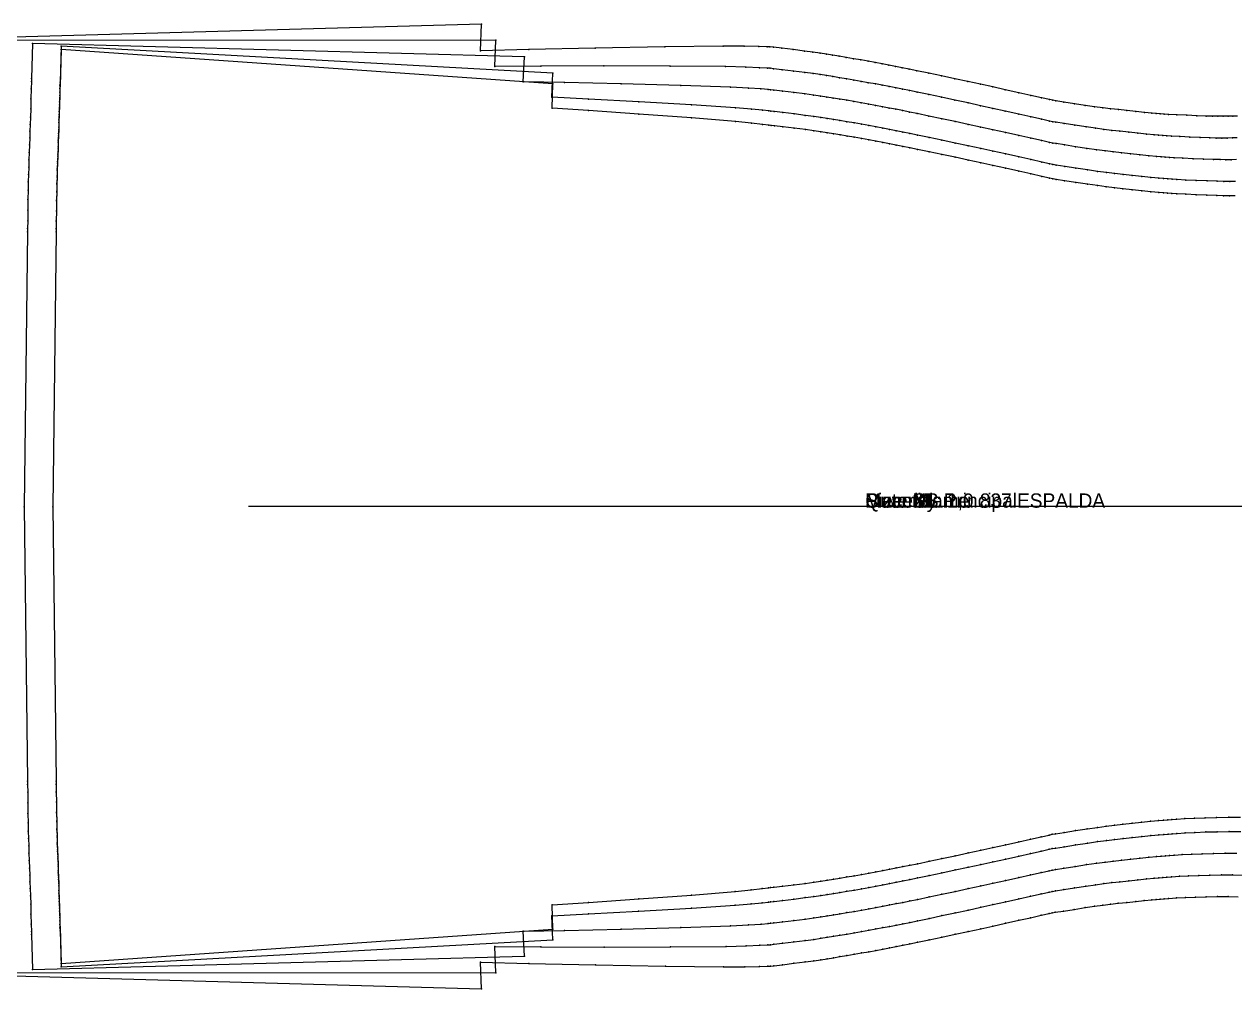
# Model space of a CAD drawing. Extents: x 50 to 2594, y 47 to 2136.
# Drawn here: x 898 to 1746, y 1460 to 2136 of the extents above; entities that cross this region are included whole.
import ezdxf

# ---------------------------------------------------------------- set-up
doc = ezdxf.new("R2010")
doc.units = 0

# ---------------------------------------------------------------- blocks, each defined once
blk = doc.blocks.new('837.ESPALDA_XS')
at = {"layer": '1'}
blk.add_lwpolyline([(1746.046, 2015.523), (1742.167, 2015.51), (1737.957, 2015.537), (1733.234, 2015.623), (1726.195, 2015.84), (1718.693, 2016.145), (1711.446, 2016.492), (1705.172, 2016.837), (1701.771, 2017.051), (1698.776, 2017.268), (1695.828, 2017.514), (1692.572, 2017.813), (1687.008, 2018.353), (1680.629, 2018.998), (1673.947, 2019.694), (1667.476, 2020.391), (1661.56, 2021.058), (1655.816, 2021.758), (1649.697, 2022.572), (1642.654, 2023.586), (1634.542, 2024.815), (1626.657, 2026.042), (1620.688, 2026.985), (1618.323, 2027.362), (1616.15, 2027.846), (1610.558, 2029.093), (1602.933, 2030.792), (1594.661, 2032.634), (1585.187, 2034.74), (1576.397, 2036.686), (1567.867, 2038.56), (1559.17, 2040.452), (1550.019, 2042.421), (1540.73, 2044.399), (1531.757, 2046.29), (1523.552, 2047.994), (1518.179, 2049.092), (1513.269, 2050.079), (1508.615, 2050.999), (1504.011, 2051.894), (1499.289, 2052.801), (1494.434, 2053.719), (1489.471, 2054.637), (1484.423, 2055.545), (1479.324, 2056.436), (1474.272, 2057.295), (1469.375, 2058.113), (1464.743, 2058.876), (1460.389, 2059.584), (1455.958, 2060.273), (1450.999, 2060.992), (1445.063, 2061.787), (1437.205, 2062.772), (1429.382, 2063.715), (1423.379, 2064.423), (1420.981, 2064.702), (1419.558, 2064.904), (1415.124, 2065.469), (1407.429, 2066.331), (1396.225, 2067.427), (1365.397, 2069.966), (1328.459, 2072.681), (1293.274, 2075.122), (1267.709, 2076.833), (1268.242, 2093.786), (923.781, 2118.043), (923.061, 2092.543), (923.007, 2090.58), (922.869, 2085.629), (922.682, 2079.102), (922.481, 2072.408), (922.297, 2066.75), (922.126, 2061.896), (921.961, 2057.45), (921.795, 2053.017), (921.622, 2048.272), (921.449, 2043.311), (921.281, 2038.305), (921.124, 2033.422), (920.977, 2028.517), (920.846, 2023.544), (920.724, 2018.111), (920.606, 2011.827), (920.492, 2004.629), (920.391, 1997.665), (920.32, 1992.407), (920.293, 1990.328), (917.996, 1797.617), (920.293, 1605.361), (920.32, 1603.282), (920.391, 1598.024), (920.492, 1591.06), (920.606, 1583.862), (920.724, 1577.578), (920.846, 1572.145), (920.977, 1567.172), (921.124, 1562.267), (921.281, 1557.384), (921.449, 1552.378), (921.622, 1547.417), (921.795, 1542.672), (921.961, 1538.239), (922.126, 1533.793), (922.297, 1528.939), (922.481, 1523.281), (922.682, 1516.587), (922.869, 1510.06), (923.007, 1505.109), (923.061, 1503.146), (923.781, 1477.646), (1268.242, 1501.903), (1267.708, 1518.856), (1293.245, 1520.564), (1328.381, 1522.999), (1365.248, 1525.706), (1395.982, 1528.232), (1407.129, 1529.321), (1414.771, 1530.176), (1419.167, 1530.735), (1420.574, 1530.935), (1422.998, 1531.217), (1429.064, 1531.933), (1436.964, 1532.885), (1444.891, 1533.877), (1450.867, 1534.678), (1455.848, 1535.399), (1460.289, 1536.089), (1464.646, 1536.797), (1469.282, 1537.561), (1474.181, 1538.379), (1479.236, 1539.239), (1484.339, 1540.129), (1489.39, 1541.039), (1494.357, 1541.957), (1499.214, 1542.875), (1503.939, 1543.782), (1508.546, 1544.679), (1513.203, 1545.598), (1518.116, 1546.586), (1523.493, 1547.684), (1531.702, 1549.39), (1540.682, 1551.281), (1549.976, 1553.26), (1559.133, 1555.23), (1567.833, 1557.123), (1576.353, 1558.995), (1585.106, 1560.933), (1594.504, 1563.025), (1602.681, 1564.849), (1610.204, 1566.528), (1615.714, 1567.759), (1617.853, 1568.237), (1620.251, 1568.622), (1626.302, 1569.583), (1634.289, 1570.834), (1642.496, 1572.084), (1649.605, 1573.111), (1655.757, 1573.934), (1661.504, 1574.637), (1667.397, 1575.306), (1673.824, 1576.004), (1680.465, 1576.702), (1686.836, 1577.348), (1692.453, 1577.889), (1695.788, 1578.188), (1698.801, 1578.434), (1701.788, 1578.652), (1705.047, 1578.868), (1710.842, 1579.219), (1717.629, 1579.572), (1725.135, 1579.88), (1733.085, 1580.093), (1741.522, 1580.18), (1749.704, 1580.154)], dxfattribs=at)
at = {"layer": '2'}
for p in [(923.781, 2118.043), (923.061, 2092.543), (1268.242, 2093.786), (1267.709, 2076.833), (1420.981, 2064.702), (1618.323, 2027.362), (920.293, 1990.328), (917.996, 1797.617), (920.293, 1605.361), (1617.853, 1568.237), (1420.574, 1530.935), (1267.708, 1518.856), (923.061, 1503.146), (1268.242, 1501.903), (923.781, 1477.646)]:
    blk.add_point(p, dxfattribs=at)
at = {"layer": '3'}
for p in [(923.007, 2090.58), (922.682, 2079.102), (922.869, 2085.629), (922.481, 2072.408), (1293.274, 2075.122), (1328.459, 2072.681), (1365.397, 2069.966), (922.126, 2061.896), (922.297, 2066.75), (1396.225, 2067.427), (1407.429, 2066.331), (1415.124, 2065.469), (1419.558, 2064.904), (1423.379, 2064.423), (1429.382, 2063.715), (1437.205, 2062.772), (1445.063, 2061.787), (1450.999, 2060.992), (921.795, 2053.017), (921.961, 2057.45), (1455.958, 2060.273), (1460.389, 2059.584), (1464.743, 2058.876), (1469.375, 2058.113), (1474.272, 2057.295), (1479.324, 2056.436), (1484.423, 2055.545), (1489.471, 2054.637), (1494.434, 2053.719), (1499.289, 2052.801), (1504.011, 2051.894), (921.622, 2048.272), (1508.615, 2050.999), (1513.269, 2050.079), (1518.179, 2049.092), (1523.552, 2047.994), (1531.757, 2046.29), (1540.73, 2044.399), (921.281, 2038.305), (921.449, 2043.311), (1550.019, 2042.421), (1559.17, 2040.452), (1567.867, 2038.56), (1576.397, 2036.686), (920.977, 2028.517), (921.124, 2033.422), (1585.187, 2034.74), (1594.661, 2032.634), (1602.933, 2030.792), (1610.558, 2029.093), (1616.15, 2027.846), (1620.688, 2026.985), (920.724, 2018.111), (920.846, 2023.544), (1626.657, 2026.042), (1634.542, 2024.815), (1642.654, 2023.586), (1649.697, 2022.572), (1655.816, 2021.758), (1661.56, 2021.058), (1667.476, 2020.391), (1673.947, 2019.694), (1680.629, 2018.998), (1687.008, 2018.353), (920.606, 2011.827), (1692.572, 2017.813), (1695.828, 2017.514), (1698.776, 2017.268), (1701.771, 2017.051), (1705.172, 2016.837), (1711.446, 2016.492), (1718.693, 2016.145), (1726.195, 2015.84), (1733.234, 2015.623), (1737.957, 2015.537), (1742.167, 2015.51), (920.492, 2004.629), (920.391, 1997.665), (920.32, 1992.407), (920.32, 1603.282), (920.391, 1598.024), (920.492, 1591.06), (920.606, 1583.862), (920.724, 1577.578), (1686.836, 1577.348), (1692.453, 1577.889), (1695.788, 1578.188), (1698.801, 1578.434), (1701.788, 1578.652), (1705.047, 1578.868), (1710.842, 1579.219), (1717.629, 1579.572), (1725.135, 1579.88), (1733.085, 1580.093), (1741.522, 1580.18), (920.846, 1572.145), (1620.251, 1568.622), (1626.302, 1569.583), (1634.289, 1570.834), (1642.496, 1572.084), (1649.605, 1573.111), (1655.757, 1573.934), (1661.504, 1574.637), (1667.397, 1575.306), (1673.824, 1576.004), (1680.465, 1576.702), (920.977, 1567.172), (921.124, 1562.267), (1585.106, 1560.933), (1594.504, 1563.025), (1602.681, 1564.849), (1610.204, 1566.528), (1615.714, 1567.759), (921.281, 1557.384), (921.449, 1552.378), (1549.976, 1553.26), (1559.133, 1555.23), (1567.833, 1557.123), (1576.353, 1558.995), (921.622, 1547.417), (1503.939, 1543.782), (1508.546, 1544.679), (1513.203, 1545.598), (1518.116, 1546.586), (1523.493, 1547.684), (1531.702, 1549.39), (1540.682, 1551.281), (921.795, 1542.672), (921.961, 1538.239), (1450.867, 1534.678), (1455.848, 1535.399), (1460.289, 1536.089), (1464.646, 1536.797), (1469.282, 1537.561), (1474.181, 1538.379), (1479.236, 1539.239), (1484.339, 1540.129), (1489.39, 1541.039), (1494.357, 1541.957), (1499.214, 1542.875), (922.126, 1533.793), (922.297, 1528.939), (1395.982, 1528.232), (1407.129, 1529.321), (1414.771, 1530.176), (1419.167, 1530.735), (1422.998, 1531.217), (1429.064, 1531.933), (1436.964, 1532.885), (1444.891, 1533.877), (922.481, 1523.281), (1293.245, 1520.564), (1328.381, 1522.999), (1365.248, 1525.706), (922.682, 1516.587), (922.869, 1510.06), (923.007, 1505.109)]:
    blk.add_point(p, dxfattribs=at)
at = {"layer": '4'}
for p in [(923.061, 2092.543, 5), (1618.323, 2027.362, 5), (1617.853, 1568.237, 5), (923.061, 1503.146, 5)]:
    blk.add_point(p, dxfattribs=at)
at = {"layer": '7'}
blk.add_line((1054.923, 1798), (1876.461, 1798), dxfattribs=at)
at = {"layer": '1'}
for s in ['Size: XS', 'Quantity: 1,0', 'Piece Name: 837.ESPALDA', 'Material: Principal']:
    blk.add_text(s, height=10, dxfattribs=at).set_placement((1487, 1797))
blk = doc.blocks.new('837.ESPALDA_S')
at = {"layer": '1'}
blk.add_lwpolyline([(1746.234, 2025.509), (1742.349, 2025.496), (1738.133, 2025.523), (1733.403, 2025.608), (1726.354, 2025.826), (1718.84, 2026.131), (1711.583, 2026.478), (1705.299, 2026.823), (1701.894, 2027.038), (1698.894, 2027.255), (1695.942, 2027.501), (1692.681, 2027.801), (1687.109, 2028.342), (1680.72, 2028.987), (1674.029, 2029.684), (1667.549, 2030.382), (1661.624, 2031.05), (1655.872, 2031.75), (1649.743, 2032.566), (1642.69, 2033.581), (1634.566, 2034.812), (1626.669, 2036.04), (1620.691, 2036.984), (1618.323, 2037.362), (1616.149, 2037.846), (1610.554, 2039.093), (1602.924, 2040.793), (1594.647, 2042.637), (1585.166, 2044.744), (1576.371, 2046.691), (1567.835, 2048.566), (1559.133, 2050.459), (1549.976, 2052.429), (1540.682, 2054.408), (1531.702, 2056.299), (1523.493, 2058.005), (1518.116, 2059.103), (1513.203, 2060.091), (1508.546, 2061.01), (1503.939, 2061.907), (1499.214, 2062.814), (1494.357, 2063.732), (1489.39, 2064.65), (1484.339, 2065.56), (1479.236, 2066.45), (1474.181, 2067.31), (1469.282, 2068.128), (1464.646, 2068.892), (1460.29, 2069.6), (1455.856, 2070.289), (1450.894, 2071.008), (1444.955, 2071.804), (1437.091, 2072.789), (1429.263, 2073.732), (1423.256, 2074.44), (1420.857, 2074.72), (1419.433, 2074.9), (1414.995, 2075.394), (1407.296, 2076.136), (1396.089, 2077.056), (1365.259, 2079.11), (1328.323, 2081.246), (1293.143, 2083.134), (1267.583, 2084.444), (1268.249, 2101.374), (923.772, 2120.226), (923.061, 2095.031), (923.007, 2093.019), (922.869, 2087.947), (922.681, 2081.261), (922.48, 2074.403), (922.295, 2068.607), (922.122, 2063.633), (921.956, 2059.078), (921.79, 2054.537), (921.616, 2049.676), (921.442, 2044.594), (921.273, 2039.465), (921.116, 2034.463), (920.969, 2029.438), (920.837, 2024.344), (920.716, 2018.778), (920.6, 2012.339), (920.487, 2004.965), (920.388, 1997.831), (920.319, 1992.445), (920.293, 1990.315), (917.996, 1797.617), (920.293, 1605.374), (920.319, 1603.244), (920.388, 1597.858), (920.487, 1590.724), (920.6, 1583.349), (920.716, 1576.911), (920.837, 1571.345), (920.969, 1566.251), (921.116, 1561.226), (921.273, 1556.224), (921.442, 1551.095), (921.616, 1546.013), (921.79, 1541.152), (921.956, 1536.611), (922.122, 1532.056), (922.295, 1527.082), (922.48, 1521.286), (922.681, 1514.428), (922.869, 1507.741), (923.007, 1502.67), (923.061, 1500.658), (923.772, 1475.463), (1268.249, 1494.315), (1267.582, 1511.245), (1293.135, 1512.554), (1328.295, 1514.44), (1365.189, 1516.571), (1395.95, 1518.617), (1407.11, 1519.531), (1414.762, 1520.267), (1419.164, 1520.757), (1420.574, 1520.935), (1422.998, 1521.217), (1429.064, 1521.933), (1436.964, 1522.885), (1444.891, 1523.877), (1450.867, 1524.678), (1455.848, 1525.399), (1460.289, 1526.089), (1464.646, 1526.797), (1469.282, 1527.561), (1474.181, 1528.379), (1479.236, 1529.239), (1484.339, 1530.129), (1489.39, 1531.039), (1494.357, 1531.957), (1499.214, 1532.875), (1503.939, 1533.782), (1508.546, 1534.679), (1513.203, 1535.598), (1518.116, 1536.586), (1523.493, 1537.684), (1531.702, 1539.39), (1540.682, 1541.281), (1549.976, 1543.26), (1559.133, 1545.23), (1567.833, 1547.123), (1576.353, 1548.995), (1585.106, 1550.933), (1594.504, 1553.025), (1602.681, 1554.849), (1610.204, 1556.528), (1615.714, 1557.759), (1617.853, 1558.237), (1620.258, 1558.622), (1626.328, 1559.584), (1634.34, 1560.835), (1642.572, 1562.086), (1649.702, 1563.113), (1655.874, 1563.936), (1661.638, 1564.639), (1667.549, 1565.307), (1673.995, 1566.005), (1680.656, 1566.703), (1687.047, 1567.348), (1692.681, 1567.888), (1696.027, 1568.187), (1699.049, 1568.432), (1702.045, 1568.65), (1705.313, 1568.865), (1711.126, 1569.215), (1717.934, 1569.567), (1725.462, 1569.872), (1733.436, 1570.083), (1741.899, 1570.166), (1750.105, 1570.138)], dxfattribs=at)
at = {"layer": '2'}
for p in [(923.772, 2120.226), (923.061, 2095.031), (1268.249, 2101.374), (1267.583, 2084.444), (1420.857, 2074.72), (1618.323, 2037.362), (920.293, 1990.315), (917.996, 1797.617), (920.293, 1605.374), (1617.853, 1558.237), (1420.574, 1520.935), (1267.582, 1511.245), (923.061, 1500.658), (1268.249, 1494.315), (923.772, 1475.463)]:
    blk.add_point(p, dxfattribs=at)
at = {"layer": '3'}
for p in [(922.869, 2087.947), (923.007, 2093.019), (922.681, 2081.261), (1293.143, 2083.134), (1328.323, 2081.246), (1365.259, 2079.11), (922.48, 2074.403), (1396.089, 2077.056), (1407.296, 2076.136), (1414.995, 2075.394), (1419.433, 2074.9), (1423.256, 2074.44), (1429.263, 2073.732), (1437.091, 2072.789), (1444.955, 2071.804), (1450.894, 2071.008), (1455.856, 2070.289), (1460.29, 2069.6), (1464.646, 2068.892), (922.122, 2063.633), (922.295, 2068.607), (1469.282, 2068.128), (1474.181, 2067.31), (1479.236, 2066.45), (1484.339, 2065.56), (1489.39, 2064.65), (1494.357, 2063.732), (1499.214, 2062.814), (1503.939, 2061.907), (1508.546, 2061.01), (921.79, 2054.537), (921.956, 2059.078), (1513.203, 2060.091), (1518.116, 2059.103), (1523.493, 2058.005), (1531.702, 2056.299), (1540.682, 2054.408), (1549.976, 2052.429), (921.442, 2044.594), (921.616, 2049.676), (1559.133, 2050.459), (1567.835, 2048.566), (1576.371, 2046.691), (1585.166, 2044.744), (921.273, 2039.465), (1594.647, 2042.637), (1602.924, 2040.793), (1610.554, 2039.093), (1616.149, 2037.846), (1620.691, 2036.984), (1626.669, 2036.04), (920.969, 2029.438), (921.116, 2034.463), (1634.566, 2034.812), (1642.69, 2033.581), (1649.743, 2032.566), (1655.872, 2031.75), (1661.624, 2031.05), (1667.549, 2030.382), (1674.029, 2029.684), (1680.72, 2028.987), (1687.109, 2028.342), (1692.681, 2027.801), (1695.942, 2027.501), (1698.894, 2027.255), (1701.894, 2027.038), (1705.299, 2026.823), (1711.583, 2026.478), (920.716, 2018.778), (920.837, 2024.344), (1718.84, 2026.131), (1726.354, 2025.826), (1733.403, 2025.608), (1738.133, 2025.523), (1742.349, 2025.496), (920.6, 2012.339), (920.487, 2004.965), (920.388, 1997.831), (920.319, 1992.445), (920.319, 1603.244), (920.388, 1597.858), (920.487, 1590.724), (920.6, 1583.349), (920.716, 1576.911), (920.837, 1571.345), (1702.045, 1568.65), (1705.313, 1568.865), (1711.126, 1569.215), (1717.934, 1569.567), (1725.462, 1569.872), (1733.436, 1570.083), (1741.899, 1570.166), (920.969, 1566.251), (921.116, 1561.226), (1634.34, 1560.835), (1642.572, 1562.086), (1649.702, 1563.113), (1655.874, 1563.936), (1661.638, 1564.639), (1667.549, 1565.307), (1673.995, 1566.005), (1680.656, 1566.703), (1687.047, 1567.348), (1692.681, 1567.888), (1696.027, 1568.187), (1699.049, 1568.432), (921.273, 1556.224), (1594.504, 1553.025), (1602.681, 1554.849), (1610.204, 1556.528), (1615.714, 1557.759), (1620.258, 1558.622), (1626.328, 1559.584), (921.442, 1551.095), (921.616, 1546.013), (1549.976, 1543.26), (1559.133, 1545.23), (1567.833, 1547.123), (1576.353, 1548.995), (1585.106, 1550.933), (921.79, 1541.152), (921.956, 1536.611), (1508.546, 1534.679), (1513.203, 1535.598), (1518.116, 1536.586), (1523.493, 1537.684), (1531.702, 1539.39), (1540.682, 1541.281), (922.122, 1532.056), (922.295, 1527.082), (1464.646, 1526.797), (1469.282, 1527.561), (1474.181, 1528.379), (1479.236, 1529.239), (1484.339, 1530.129), (1489.39, 1531.039), (1494.357, 1531.957), (1499.214, 1532.875), (1503.939, 1533.782), (922.48, 1521.286), (1395.95, 1518.617), (1407.11, 1519.531), (1414.762, 1520.267), (1419.164, 1520.757), (1422.998, 1521.217), (1429.064, 1521.933), (1436.964, 1522.885), (1444.891, 1523.877), (1450.867, 1524.678), (1455.848, 1525.399), (1460.289, 1526.089), (922.681, 1514.428), (1293.135, 1512.554), (1328.295, 1514.44), (1365.189, 1516.571), (922.869, 1507.741), (923.007, 1502.67)]:
    blk.add_point(p, dxfattribs=at)
at = {"layer": '4'}
for p in [(923.061, 2095.031, 5), (1618.323, 2037.362, 5), (1617.853, 1558.237, 5), (923.061, 1500.658, 5)]:
    blk.add_point(p, dxfattribs=at)
at = {"layer": '7'}
blk.add_line((1054.923, 1798), (1876.461, 1798), dxfattribs=at)
at = {"layer": '1'}
for s in ['Size: S', 'Quantity: 1,0', 'Piece Name: 837.ESPALDA', 'Material: Principal']:
    blk.add_text(s, height=10, dxfattribs=at).set_placement((1487, 1797))
blk = doc.blocks.new('837.ESPALDA_M')
at = {"layer": '1'}
blk.add_lwpolyline([(1747.027, 2040.801), (1743.373, 2040.767), (1739.575, 2040.754), (1735.453, 2040.781), (1730.829, 2040.865), (1723.938, 2041.078), (1716.592, 2041.377), (1709.497, 2041.717), (1703.354, 2042.054), (1700.025, 2042.264), (1697.092, 2042.477), (1694.206, 2042.718), (1691.018, 2043.011), (1685.57, 2043.54), (1679.325, 2044.171), (1672.783, 2044.853), (1666.448, 2045.535), (1660.655, 2046.189), (1655.032, 2046.874), (1649.04, 2047.672), (1642.145, 2048.664), (1634.203, 2049.868), (1626.483, 2051.069), (1620.638, 2051.993), (1618.323, 2052.362), (1616.146, 2052.847), (1610.544, 2054.095), (1602.904, 2055.797), (1594.617, 2057.641), (1585.125, 2059.751), (1576.318, 2061.699), (1567.771, 2063.576), (1559.058, 2065.47), (1549.89, 2067.442), (1540.584, 2069.423), (1531.593, 2071.316), (1523.373, 2073.023), (1517.99, 2074.122), (1513.071, 2075.11), (1508.408, 2076.031), (1503.795, 2076.928), (1499.064, 2077.836), (1494.201, 2078.755), (1489.228, 2079.674), (1484.17, 2080.584), (1479.061, 2081.475), (1474, 2082.336), (1469.094, 2083.154), (1464.453, 2083.918), (1460.091, 2084.627), (1455.652, 2085.317), (1450.684, 2086.036), (1444.737, 2086.833), (1436.864, 2087.818), (1429.026, 2088.762), (1423.011, 2089.471), (1420.609, 2089.75), (1418.996, 2089.903), (1413.974, 2090.304), (1405.264, 2090.868), (1392.591, 2091.509), (1357.746, 2092.735), (1316.011, 2093.838), (1276.266, 2094.723), (1247.391, 2095.297), (1248.243, 2112.877), (903.756, 2122.169), (903.06, 2097.518), (903.006, 2095.459), (902.868, 2090.266), (902.681, 2083.419), (902.479, 2076.398), (902.293, 2070.464), (902.12, 2065.371), (901.953, 2060.708), (901.785, 2056.058), (901.61, 2051.081), (901.435, 2045.877), (901.265, 2040.626), (901.107, 2035.504), (900.96, 2030.36), (900.828, 2025.144), (900.708, 2019.445), (900.593, 2012.853), (900.482, 2005.303), (900.386, 1997.998), (900.318, 1992.484), (900.292, 1990.303), (897.995, 1797.617), (900.292, 1605.386), (900.318, 1603.205), (900.386, 1597.691), (900.482, 1590.386), (900.593, 1582.836), (900.708, 1576.244), (900.828, 1570.545), (900.96, 1565.329), (901.107, 1560.185), (901.265, 1555.063), (901.435, 1549.812), (901.61, 1544.608), (901.785, 1539.631), (901.953, 1534.981), (902.12, 1530.318), (902.293, 1525.225), (902.479, 1519.291), (902.681, 1512.269), (902.868, 1505.423), (903.006, 1500.23), (903.06, 1498.171), (903.756, 1473.52), (1248.243, 1482.812), (1247.391, 1500.392), (1276.306, 1500.969), (1316.093, 1501.857), (1357.85, 1502.961), (1392.673, 1504.185), (1405.313, 1504.824), (1413.984, 1505.385), (1418.975, 1505.784), (1420.574, 1505.935), (1422.998, 1506.217), (1429.064, 1506.933), (1436.964, 1507.885), (1444.892, 1508.877), (1450.868, 1509.678), (1455.849, 1510.399), (1460.29, 1511.089), (1464.648, 1511.797), (1469.284, 1512.561), (1474.183, 1513.379), (1479.238, 1514.239), (1484.341, 1515.13), (1489.393, 1516.039), (1494.359, 1516.957), (1499.217, 1517.875), (1503.943, 1518.783), (1508.549, 1519.679), (1513.206, 1520.599), (1518.12, 1521.586), (1523.496, 1522.685), (1531.706, 1524.39), (1540.686, 1526.282), (1549.981, 1528.261), (1559.138, 1530.231), (1567.838, 1532.123), (1576.359, 1533.995), (1585.113, 1535.934), (1594.511, 1538.026), (1602.688, 1539.85), (1610.211, 1541.53), (1615.721, 1542.76), (1617.86, 1543.238), (1620.212, 1543.616), (1626.146, 1544.561), (1633.979, 1545.789), (1642.027, 1547.017), (1648.999, 1548.026), (1655.032, 1548.834), (1660.668, 1549.525), (1666.447, 1550.183), (1672.75, 1550.87), (1679.262, 1551.556), (1685.511, 1552.191), (1691.019, 1552.723), (1694.29, 1553.017), (1697.245, 1553.259), (1700.174, 1553.474), (1703.37, 1553.687), (1709.054, 1554.032), (1715.71, 1554.38), (1723.071, 1554.684), (1730.867, 1554.895), (1739.142, 1554.982), (1747.166, 1554.959)], dxfattribs=at)
at = {"layer": '2'}
for p in [(903.756, 2122.169), (1248.243, 2112.877), (903.06, 2097.518), (1247.391, 2095.297), (1420.609, 2089.75), (1618.323, 2052.362), (900.292, 1990.303), (897.995, 1797.617), (900.292, 1605.386), (1617.86, 1543.238), (1420.574, 1505.935), (903.06, 1498.171), (1247.391, 1500.392), (1248.243, 1482.812), (903.756, 1473.52)]:
    blk.add_point(p, dxfattribs=at)
at = {"layer": '3'}
for p in [(903.006, 2095.459), (1276.266, 2094.723), (902.868, 2090.266), (1316.011, 2093.838), (1357.746, 2092.735), (1392.591, 2091.509), (1405.264, 2090.868), (1413.974, 2090.304), (1418.996, 2089.903), (1423.011, 2089.471), (1429.026, 2088.762), (1436.864, 2087.818), (1444.737, 2086.833), (1450.684, 2086.036), (902.681, 2083.419), (1455.652, 2085.317), (1460.091, 2084.627), (1464.453, 2083.918), (1469.094, 2083.154), (1474, 2082.336), (1479.061, 2081.475), (1484.17, 2080.584), (1489.228, 2079.674), (1494.201, 2078.755), (1499.064, 2077.836), (902.293, 2070.464), (902.479, 2076.398), (1503.795, 2076.928), (1508.408, 2076.031), (1513.071, 2075.11), (1517.99, 2074.122), (1523.373, 2073.023), (1531.593, 2071.316), (1540.584, 2069.423), (901.953, 2060.708), (902.12, 2065.371), (1549.89, 2067.442), (1559.058, 2065.47), (1567.771, 2063.576), (1576.318, 2061.699), (901.785, 2056.058), (1585.125, 2059.751), (1594.617, 2057.641), (1602.904, 2055.797), (1610.544, 2054.095), (1616.146, 2052.847), (1620.638, 2051.993), (901.435, 2045.877), (901.61, 2051.081), (1626.483, 2051.069), (1634.203, 2049.868), (1642.145, 2048.664), (1649.04, 2047.672), (1655.032, 2046.874), (1660.655, 2046.189), (1666.448, 2045.535), (1672.783, 2044.853), (1679.325, 2044.171), (1685.57, 2043.54), (901.107, 2035.504), (901.265, 2040.626), (1691.018, 2043.011), (1694.206, 2042.718), (1697.092, 2042.477), (1700.025, 2042.264), (1703.354, 2042.054), (1709.497, 2041.717), (1716.592, 2041.377), (1723.938, 2041.078), (1730.829, 2040.865), (1735.453, 2040.781), (1739.575, 2040.754), (1743.373, 2040.767), (900.96, 2030.36), (900.708, 2019.445), (900.828, 2025.144), (900.593, 2012.853), (900.482, 2005.303), (900.318, 1992.484), (900.386, 1997.998), (900.318, 1603.205), (900.386, 1597.691), (900.482, 1590.386), (900.593, 1582.836), (900.708, 1576.244), (900.828, 1570.545), (900.96, 1565.329), (901.107, 1560.185), (901.265, 1555.063), (1685.511, 1552.191), (1691.019, 1552.723), (1694.29, 1553.017), (1697.245, 1553.259), (1700.174, 1553.474), (1703.37, 1553.687), (1709.054, 1554.032), (1715.71, 1554.38), (1723.071, 1554.684), (1730.867, 1554.895), (1739.142, 1554.982), (901.435, 1549.812), (901.61, 1544.608), (1620.212, 1543.616), (1626.146, 1544.561), (1633.979, 1545.789), (1642.027, 1547.017), (1648.999, 1548.026), (1655.032, 1548.834), (1660.668, 1549.525), (1666.447, 1550.183), (1672.75, 1550.87), (1679.262, 1551.556), (901.785, 1539.631), (901.953, 1534.981), (1585.113, 1535.934), (1594.511, 1538.026), (1602.688, 1539.85), (1610.211, 1541.53), (1615.721, 1542.76), (902.12, 1530.318), (1540.686, 1526.282), (1549.981, 1528.261), (1559.138, 1530.231), (1567.838, 1532.123), (1576.359, 1533.995), (902.293, 1525.225), (902.479, 1519.291), (1499.217, 1517.875), (1503.943, 1518.783), (1508.549, 1519.679), (1513.206, 1520.599), (1518.12, 1521.586), (1523.496, 1522.685), (1531.706, 1524.39), (902.681, 1512.269), (1450.868, 1509.678), (1455.849, 1510.399), (1460.29, 1511.089), (1464.648, 1511.797), (1469.284, 1512.561), (1474.183, 1513.379), (1479.238, 1514.239), (1484.341, 1515.13), (1489.393, 1516.039), (1494.359, 1516.957), (902.868, 1505.423), (1276.306, 1500.969), (1316.093, 1501.857), (1357.85, 1502.961), (1392.673, 1504.185), (1405.313, 1504.824), (1413.984, 1505.385), (1418.975, 1505.784), (1422.998, 1506.217), (1429.064, 1506.933), (1436.964, 1507.885), (1444.892, 1508.877), (903.006, 1500.23)]:
    blk.add_point(p, dxfattribs=at)
at = {"layer": '4'}
for p in [(903.06, 2097.518, 5), (1618.323, 2052.362, 5), (1617.86, 1543.238, 5), (903.06, 1498.171, 5)]:
    blk.add_point(p, dxfattribs=at)
at = {"layer": '7'}
blk.add_line((1060.25, 1798), (1913.75, 1798), dxfattribs=at)
at = {"layer": '1'}
for s in ['Size: M', 'Quantity: 1,0', 'Piece Name: 837.ESPALDA', 'Material: Principal']:
    blk.add_text(s, height=10, dxfattribs=at).set_placement((1487, 1797))
blk = doc.blocks.new('837.ESPALDA_L')
at = {"layer": '1'}
for points in [[(1747.395, 2055.982), (1744.113, 2055.95), (1740.541, 2055.92), (1736.829, 2055.911), (1732.8, 2055.94), (1728.28, 2056.027), (1721.545, 2056.241), (1714.365, 2056.539), (1707.43, 2056.878), (1701.426, 2057.213), (1698.172, 2057.421), (1695.306, 2057.632), (1692.485, 2057.87), (1689.37, 2058.158), (1684.045, 2058.681), (1677.941, 2059.303), (1671.548, 2059.975), (1665.356, 2060.648), (1659.695, 2061.291), (1654.199, 2061.966), (1648.343, 2062.751), (1641.604, 2063.727), (1633.842, 2064.91), (1626.297, 2066.091), (1620.586, 2066.999), (1618.323, 2067.362), (1616.144, 2067.847), (1610.536, 2069.096), (1602.889, 2070.799), (1594.593, 2072.644), (1585.091, 2074.755), (1576.276, 2076.705), (1567.72, 2078.582), (1558.998, 2080.478), (1549.821, 2082.451), (1540.505, 2084.433), (1531.505, 2086.327), (1523.277, 2088.034), (1517.888, 2089.135), (1512.964, 2090.123), (1508.297, 2091.044), (1503.679, 2091.942), (1498.944, 2092.85), (1494.075, 2093.769), (1489.097, 2094.689), (1484.034, 2095.599), (1478.92, 2096.491), (1473.854, 2097.352), (1468.943, 2098.171), (1464.297, 2098.936), (1459.931, 2099.644), (1455.487, 2100.335), (1450.514, 2101.054), (1444.561, 2101.851), (1436.68, 2102.837), (1428.834, 2103.781), (1422.814, 2104.49), (1420.409, 2104.769), (1418.612, 2104.894), (1413.016, 2105.199), (1403.317, 2105.583), (1389.209, 2105.942), (1350.433, 2106.331), (1304, 2106.391), (1259.786, 2106.265), (1227.665, 2106.096), (1228.239, 2124.385), (883.74, 2124.118)], [(883.74, 1471.571), (1228.239, 1471.303), (1227.665, 1489.593), (1259.864, 1489.429), (1304.172, 1489.308), (1350.678, 1489.373), (1389.471, 1489.765), (1403.558, 1490.124), (1413.224, 1490.507), (1418.79, 1490.811), (1420.574, 1490.935), (1422.998, 1491.217), (1429.064, 1491.933), (1436.965, 1492.885), (1444.893, 1493.877), (1450.869, 1494.678), (1455.85, 1495.399), (1460.292, 1496.089), (1464.649, 1496.797), (1469.285, 1497.561), (1474.185, 1498.379), (1479.24, 1499.239), (1484.343, 1500.13), (1489.395, 1501.039), (1494.362, 1501.957), (1499.22, 1502.875), (1503.945, 1503.783), (1508.552, 1504.679), (1513.209, 1505.599), (1518.123, 1506.586), (1523.499, 1507.685), (1531.71, 1509.391), (1540.69, 1511.282), (1549.985, 1513.261), (1559.142, 1515.232), (1567.843, 1517.124), (1576.364, 1518.996), (1585.117, 1520.935), (1594.516, 1523.027), (1602.693, 1524.851), (1610.216, 1526.53), (1615.727, 1527.761), (1617.866, 1528.239), (1620.164, 1528.61), (1625.964, 1529.537), (1633.619, 1530.743), (1641.484, 1531.948), (1648.297, 1532.94), (1654.194, 1533.733), (1659.702, 1534.413), (1665.349, 1535.059), (1671.509, 1535.735), (1677.874, 1536.41), (1683.98, 1537.034), (1689.364, 1537.558), (1692.561, 1537.847), (1695.449, 1538.086), (1698.311, 1538.298), (1701.435, 1538.508), (1706.99, 1538.849), (1713.495, 1539.194), (1720.689, 1539.496), (1728.309, 1539.708), (1736.397, 1539.798), (1744.239, 1539.781), (1751.415, 1539.698)]]:
    blk.add_lwpolyline(points, dxfattribs=at)
at = {"layer": '2'}
for p in [(1228.239, 2124.385), (1227.665, 2106.096), (1420.409, 2104.769), (1618.323, 2067.362), (1617.866, 1528.239), (1227.665, 1489.593), (1420.574, 1490.935), (1228.239, 1471.303)]:
    blk.add_point(p, dxfattribs=at)
at = {"layer": '3'}
for p in [(1259.786, 2106.265), (1304, 2106.391), (1350.433, 2106.331), (1389.209, 2105.942), (1403.317, 2105.583), (1413.016, 2105.199), (1418.612, 2104.894), (1422.814, 2104.49), (1428.834, 2103.781), (1436.68, 2102.837), (1444.561, 2101.851), (1450.514, 2101.054), (1455.487, 2100.335), (1459.931, 2099.644), (1464.297, 2098.936), (1468.943, 2098.171), (1473.854, 2097.352), (1478.92, 2096.491), (1484.034, 2095.599), (1489.097, 2094.689), (1494.075, 2093.769), (1498.944, 2092.85), (1503.679, 2091.942), (1508.297, 2091.044), (1512.964, 2090.123), (1517.888, 2089.135), (1523.277, 2088.034), (1531.505, 2086.327), (1540.505, 2084.433), (1549.821, 2082.451), (1558.998, 2080.478), (1567.72, 2078.582), (1576.276, 2076.705), (1585.091, 2074.755), (1594.593, 2072.644), (1602.889, 2070.799), (1610.536, 2069.096), (1616.144, 2067.847), (1620.586, 2066.999), (1626.297, 2066.091), (1633.842, 2064.91), (1641.604, 2063.727), (1648.343, 2062.751), (1654.199, 2061.966), (1659.695, 2061.291), (1665.356, 2060.648), (1671.548, 2059.975), (1677.941, 2059.303), (1684.045, 2058.681), (1689.37, 2058.158), (1692.485, 2057.87), (1695.306, 2057.632), (1698.172, 2057.421), (1701.426, 2057.213), (1707.43, 2056.878), (1714.365, 2056.539), (1721.545, 2056.241), (1728.28, 2056.027), (1732.8, 2055.94), (1736.829, 2055.911), (1740.541, 2055.92), (1744.113, 2055.95), (1665.349, 1535.059), (1671.509, 1535.735), (1677.874, 1536.41), (1683.98, 1537.034), (1689.364, 1537.558), (1692.561, 1537.847), (1695.449, 1538.086), (1698.311, 1538.298), (1701.435, 1538.508), (1706.99, 1538.849), (1713.495, 1539.194), (1720.689, 1539.496), (1728.309, 1539.708), (1736.397, 1539.798), (1744.239, 1539.781), (1610.216, 1526.53), (1615.727, 1527.761), (1620.164, 1528.61), (1625.964, 1529.537), (1633.619, 1530.743), (1641.484, 1531.948), (1648.297, 1532.94), (1654.194, 1533.733), (1659.702, 1534.413), (1576.364, 1518.996), (1585.117, 1520.935), (1594.516, 1523.027), (1602.693, 1524.851), (1531.71, 1509.391), (1540.69, 1511.282), (1549.985, 1513.261), (1559.142, 1515.232), (1567.843, 1517.124), (1489.395, 1501.039), (1494.362, 1501.957), (1499.22, 1502.875), (1503.945, 1503.783), (1508.552, 1504.679), (1513.209, 1505.599), (1518.123, 1506.586), (1523.499, 1507.685), (1436.965, 1492.885), (1444.893, 1493.877), (1450.869, 1494.678), (1455.85, 1495.399), (1460.292, 1496.089), (1464.649, 1496.797), (1469.285, 1497.561), (1474.185, 1498.379), (1479.24, 1499.239), (1484.343, 1500.13), (1259.864, 1489.429), (1304.172, 1489.308), (1350.678, 1489.373), (1389.471, 1489.765), (1403.558, 1490.124), (1413.224, 1490.507), (1418.79, 1490.811), (1422.998, 1491.217), (1429.064, 1491.933)]:
    blk.add_point(p, dxfattribs=at)
at = {"layer": '4'}
for p in [(1618.323, 2067.362, 5), (1617.866, 1528.239, 5)]:
    blk.add_point(p, dxfattribs=at)
at = {"layer": '7'}
blk.add_line((1060.25, 1798), (1913.75, 1798), dxfattribs=at)
at = {"layer": '1'}
for s in ['Size: L', 'Quantity: 1,0', 'Piece Name: 837.ESPALDA', 'Material: Principal']:
    blk.add_text(s, height=10, dxfattribs=at).set_placement((1487, 1797))
blk = doc.blocks.new('837.ESPALDA_XL')
at = {"layer": '1'}
for points in [[(1747.592, 2071.336), (1744.355, 2071.295), (1741.15, 2071.262), (1737.663, 2071.232), (1734.038, 2071.222), (1730.104, 2071.249), (1725.691, 2071.332), (1719.114, 2071.539), (1712.104, 2071.827), (1705.332, 2072.155), (1699.47, 2072.481), (1696.293, 2072.683), (1693.493, 2072.887), (1690.739, 2073.119), (1687.697, 2073.4), (1682.498, 2073.908), (1676.538, 2074.513), (1670.295, 2075.167), (1664.249, 2075.822), (1658.721, 2076.449), (1653.354, 2077.105), (1647.637, 2077.87), (1641.056, 2078.821), (1633.477, 2079.973), (1626.11, 2081.124), (1620.532, 2082.008), (1618.323, 2082.362), (1616.142, 2082.847), (1610.529, 2084.097), (1602.876, 2085.8), (1594.573, 2087.646), (1585.063, 2089.758), (1576.24, 2091.708), (1567.678, 2093.587), (1558.948, 2095.483), (1549.763, 2097.456), (1540.44, 2099.439), (1531.432, 2101.334), (1523.197, 2103.042), (1517.804, 2104.143), (1512.876, 2105.132), (1508.204, 2106.053), (1503.583, 2106.951), (1498.844, 2107.86), (1493.971, 2108.779), (1488.989, 2109.699), (1483.922, 2110.61), (1478.803, 2111.502), (1473.733, 2112.363), (1468.818, 2113.182), (1464.168, 2113.947), (1459.798, 2114.656), (1455.351, 2115.346), (1450.374, 2116.066), (1444.416, 2116.863), (1436.528, 2117.848), (1428.676, 2118.793), (1422.65, 2119.501), (1420.244, 2119.781), (1418.351, 2119.872), (1412.462, 2120.071), (1402.257, 2120.263), (1387.417, 2120.332), (1346.643, 2119.895), (1297.827, 2118.944), (1251.347, 2117.845), (1217.582, 2116.966), (1218.242, 2135.641), (873.725, 2126.087)], [(873.725, 1469.602), (1218.242, 1460.048), (1217.582, 1478.723), (1251.455, 1477.849), (1298.07, 1476.758), (1347.001, 1475.814), (1387.825, 1475.381), (1402.653, 1475.452), (1412.832, 1475.644), (1418.694, 1475.843), (1420.574, 1475.935), (1422.998, 1476.217), (1429.064, 1476.932), (1436.966, 1477.885), (1444.894, 1478.877), (1450.871, 1479.678), (1455.852, 1480.399), (1460.293, 1481.09), (1464.651, 1481.798), (1469.287, 1482.561), (1474.187, 1483.379), (1479.243, 1484.239), (1484.346, 1485.13), (1489.397, 1486.039), (1494.365, 1486.958), (1499.223, 1487.876), (1503.948, 1488.783), (1508.556, 1489.68), (1513.213, 1490.6), (1518.127, 1491.587), (1523.504, 1492.686), (1531.714, 1494.391), (1540.694, 1496.283), (1549.99, 1498.262), (1559.147, 1500.232), (1567.849, 1502.125), (1576.37, 1503.997), (1585.124, 1505.936), (1594.523, 1508.028), (1602.7, 1509.852), (1610.224, 1511.532), (1615.735, 1512.763), (1617.874, 1513.241), (1620.118, 1513.604), (1625.78, 1514.514), (1633.255, 1515.697), (1640.934, 1516.88), (1647.586, 1517.853), (1653.344, 1518.633), (1658.722, 1519.3), (1664.236, 1519.935), (1670.251, 1520.6), (1676.466, 1521.263), (1682.428, 1521.878), (1687.685, 1522.393), (1690.807, 1522.678), (1693.626, 1522.913), (1696.421, 1523.123), (1699.471, 1523.33), (1704.895, 1523.667), (1711.248, 1524.009), (1718.272, 1524.309), (1725.713, 1524.521), (1733.61, 1524.616), (1741.269, 1524.605), (1748.276, 1524.529)]]:
    blk.add_lwpolyline(points, dxfattribs=at)
at = {"layer": '2'}
for p in [(1218.242, 2135.641), (1420.244, 2119.781), (1217.582, 2116.966), (1618.323, 2082.362), (1617.874, 1513.241), (1217.582, 1478.723), (1420.574, 1475.935), (1218.242, 1460.048)]:
    blk.add_point(p, dxfattribs=at)
at = {"layer": '3'}
for p in [(1346.643, 2119.895), (1387.417, 2120.332), (1402.257, 2120.263), (1412.462, 2120.071), (1418.351, 2119.872), (1251.347, 2117.845), (1297.827, 2118.944), (1422.65, 2119.501), (1428.676, 2118.793), (1436.528, 2117.848), (1444.416, 2116.863), (1450.374, 2116.066), (1455.351, 2115.346), (1459.798, 2114.656), (1464.168, 2113.947), (1468.818, 2113.182), (1473.733, 2112.363), (1478.803, 2111.502), (1483.922, 2110.61), (1488.989, 2109.699), (1493.971, 2108.779), (1498.844, 2107.86), (1503.583, 2106.951), (1508.204, 2106.053), (1512.876, 2105.132), (1517.804, 2104.143), (1523.197, 2103.042), (1531.432, 2101.334), (1540.44, 2099.439), (1549.763, 2097.456), (1558.948, 2095.483), (1567.678, 2093.587), (1576.24, 2091.708), (1585.063, 2089.758), (1594.573, 2087.646), (1602.876, 2085.8), (1610.529, 2084.097), (1616.142, 2082.847), (1620.532, 2082.008), (1626.11, 2081.124), (1633.477, 2079.973), (1641.056, 2078.821), (1647.637, 2077.87), (1653.354, 2077.105), (1658.721, 2076.449), (1664.249, 2075.822), (1670.295, 2075.167), (1676.538, 2074.513), (1682.498, 2073.908), (1687.697, 2073.4), (1690.739, 2073.119), (1693.493, 2072.887), (1696.293, 2072.683), (1699.47, 2072.481), (1705.332, 2072.155), (1712.104, 2071.827), (1719.114, 2071.539), (1725.691, 2071.332), (1730.104, 2071.249), (1734.038, 2071.222), (1737.663, 2071.232), (1741.15, 2071.262), (1744.355, 2071.295), (1647.586, 1517.853), (1653.344, 1518.633), (1658.722, 1519.3), (1664.236, 1519.935), (1670.251, 1520.6), (1676.466, 1521.263), (1682.428, 1521.878), (1687.685, 1522.393), (1690.807, 1522.678), (1693.626, 1522.913), (1696.421, 1523.123), (1699.471, 1523.33), (1704.895, 1523.667), (1711.248, 1524.009), (1718.272, 1524.309), (1725.713, 1524.521), (1733.61, 1524.616), (1741.269, 1524.605), (1602.7, 1509.852), (1610.224, 1511.532), (1615.735, 1512.763), (1620.118, 1513.604), (1625.78, 1514.514), (1633.255, 1515.697), (1640.934, 1516.88), (1567.849, 1502.125), (1576.37, 1503.997), (1585.124, 1505.936), (1594.523, 1508.028), (1523.504, 1492.686), (1531.714, 1494.391), (1540.694, 1496.283), (1549.99, 1498.262), (1559.147, 1500.232), (1479.243, 1484.239), (1484.346, 1485.13), (1489.397, 1486.039), (1494.365, 1486.958), (1499.223, 1487.876), (1503.948, 1488.783), (1508.556, 1489.68), (1513.213, 1490.6), (1518.127, 1491.587), (1251.455, 1477.849), (1298.07, 1476.758), (1347.001, 1475.814), (1387.825, 1475.381), (1402.653, 1475.452), (1412.832, 1475.644), (1418.694, 1475.843), (1422.998, 1476.217), (1429.064, 1476.932), (1436.966, 1477.885), (1444.894, 1478.877), (1450.871, 1479.678), (1455.852, 1480.399), (1460.293, 1481.09), (1464.651, 1481.798), (1469.287, 1482.561), (1474.187, 1483.379)]:
    blk.add_point(p, dxfattribs=at)
at = {"layer": '4'}
for p in [(1618.323, 2082.362, 5), (1617.874, 1513.241, 5)]:
    blk.add_point(p, dxfattribs=at)
at = {"layer": '7'}
blk.add_line((1060.25, 1798), (1913.75, 1798), dxfattribs=at)
at = {"layer": '1'}
for s in ['Size: XL', 'Quantity: 1,0', 'Piece Name: 837.ESPALDA', 'Material: Principal']:
    blk.add_text(s, height=10, dxfattribs=at).set_placement((1487, 1797))

msp = doc.modelspace()

# ---------------------------------------------------------------- block references
at = {"layer": '1'}
for name in ['837.ESPALDA_XL', '837.ESPALDA_L', '837.ESPALDA_M', '837.ESPALDA_S', '837.ESPALDA_XS']:
    msp.add_blockref(name, (0, 0), dxfattribs=at)

doc.saveas('drawing.dxf')
